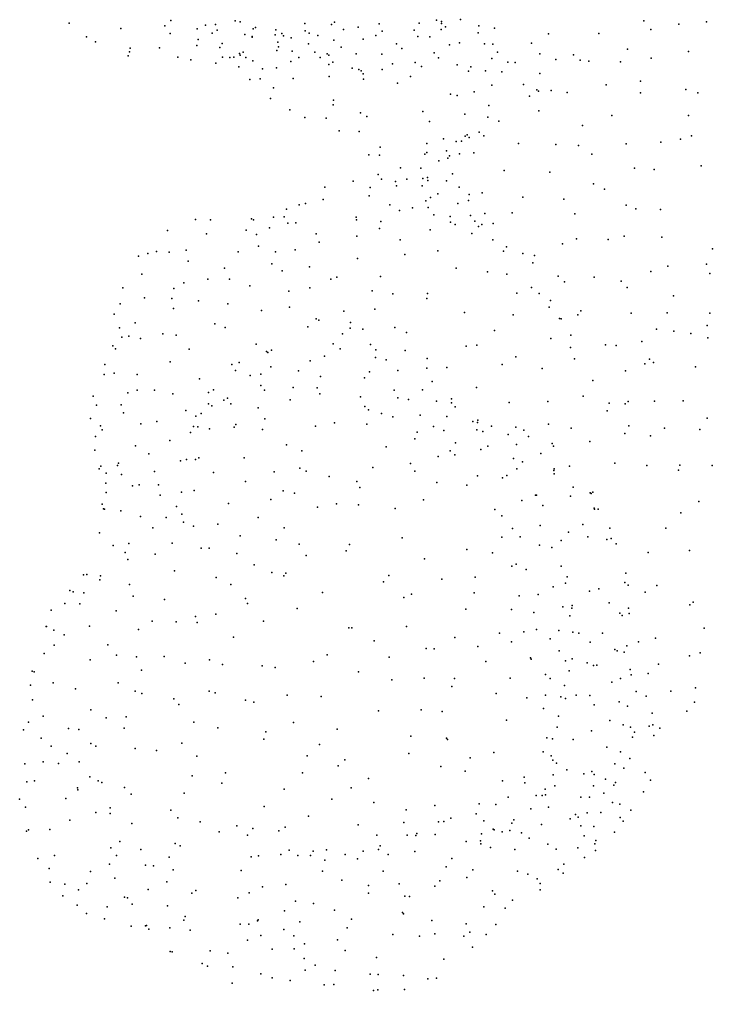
# Model space of a CAD drawing. Header units: metres. Extents: x -25 to 25, y -27.8 to 27.8.
# Drawn here: x 10.79 to 15.75, y -27.78 to -20.84 of the extents above; entities that cross this region are included whole.
import ezdxf

# ---------------------------------------------------------------- set-up
doc = ezdxf.new("R2010")
doc.units = ezdxf.units.M

msp = doc.modelspace()

# ---------------------------------------------------------------- linework, layer by layer
for p in [(11.148, -20.8642, 0.6266), (11.5169, -20.9015, -0.0899), (11.8312, -20.8837, -5.551), (11.8744, -20.8453, -0.4902), (12.1226, -20.8779, -0.9846), (12.1931, -20.873, -4.7841), (12.3333, -20.8468, -3.7049), (12.369, -20.8557, 1.107), (12.4805, -20.8954, -1.0832), (12.831, -20.8667, -1.0396), (13.0232, -20.8727, -4.5547), (13.0443, -20.8581, -5.0932), (13.2136, -20.8927, 0.5234), (13.3636, -20.8691, -5.1433), (13.65, -20.8643, -4.8422), (13.7738, -20.8438, -0.7818), (13.8085, -20.8668, -7.3774), (13.8086, -20.8531, -4.6932), (13.8371, -20.8909, -0.3804), (13.9457, -20.8375, -2.3358), (14.0745, -20.8829, -4.2024), (14.1873, -20.9006, -2.1942), (15.2557, -20.8464, -7.0563), (15.5047, -20.8706, -2.1745), (15.7024, -20.8546, -6.6889), (11.2705, -20.961, 0.1621), (11.8706, -20.9382, -5.2936), (12.0616, -20.9058, -4.9562), (12.1693, -20.9368, -5.9285), (12.2054, -20.9147, -6.4343), (12.4026, -20.9465, -3.946), (12.4553, -20.9599, -4.1533), (12.4557, -20.9634, -4.874), (12.4638, -20.9049, -4.3847), (12.621, -20.9479, 0.9305), (12.6247, -20.9111, -4.5558), (12.6666, -20.9391, -4.9108), (12.6796, -20.9539, -3.3608), (12.7354, -20.9687, -7.0774), (12.8335, -20.9191, -2.8998), (12.8623, -20.9356, -5.1684), (12.9242, -20.9524, 0.7342), (13.1095, -20.9097, -7.1697), (13.3386, -20.9524, -4.1585), (13.3858, -20.9211, -0.8452), (13.6124, -20.9136, 0.2206), (13.6403, -20.9599, -0.5575), (13.7261, -20.9619, -2.5631), (13.8075, -20.9107, -0.0759), (14.0701, -20.9326, -4.5754), (14.5736, -20.9411, -1.9198), (14.9339, -20.9382, -1.9103), (15.3038, -20.91, -2.1126), (11.3365, -20.9966, 0.6451), (11.5833, -21.0423, 0.7388), (11.7938, -21.0395, 0.8198), (12.0606, -21.0245, -0.3581), (12.0705, -20.9801, -0.6946), (12.2238, -21.0387, -5.1422), (12.242, -21.0096, -5.739), (12.6393, -21.0008, -4.2831), (12.6434, -21.0331, -0.8507), (12.8578, -21.0126, -0.7903), (13.0389, -20.9855, -4.2977), (13.0911, -21.0363, -0.6207), (13.2498, -20.9779, -2.5879), (13.4863, -21.011, -5.2593), (13.867, -21.0201, -3.8804), (13.9386, -21.005, -2.5918), (14.1167, -21.0114, -4.006), (14.1759, -21.0152, -2.4934), (14.4525, -21.0077, -2.1039), (11.5705, -21.097, 0.4334), (11.5781, -21.0687, 0.1562), (11.9252, -21.1076, 0.6165), (12.2426, -21.1079, -0.2088), (12.2954, -21.1099, -6.3034), (12.3236, -21.1067, -6.0794), (12.365, -21.0811, -5.5791), (12.369, -21.094, -6.6618), (12.3915, -21.0713, -5.3455), (12.4111, -21.1101, -0.5184), (12.6329, -21.0593, 0.7441), (12.741, -21.0644, -3.6194), (12.7901, -21.109, -0.3944), (12.9046, -21.072, -5.4356), (12.9412, -21.1102, -3.8429), (12.9907, -21.0846, 0.267), (13.0039, -21.0935, -0.2944), (13.1998, -21.0834, -0.151), (13.3812, -21.0856, -3.8946), (13.5253, -21.0445, -0.2517), (13.7566, -21.0754, -7.441), (13.7881, -21.1114, -2.7804), (14.2088, -21.0718, -2.7096), (14.512, -21.0828, -2.3001), (14.7511, -21.0918, -2.1902), (15.1385, -21.0494, -2.204), (15.5742, -21.0657, -2.415), (12.0175, -21.1261, 0.183), (12.196, -21.151, 0.509), (12.3607, -21.1761, 0.0301), (12.4603, -21.1331, -0.2663), (12.7327, -21.1382, -0.1364), (13.0031, -21.1604, -3.2602), (13.0328, -21.1441, -3.0264), (13.4579, -21.1551, -7.3035), (13.6195, -21.1444, -3.7143), (13.6653, -21.1744, -5.2323), (13.9211, -21.163, -2.9792), (14.0176, -21.176, -3.5223), (14.1693, -21.1175, -3.0401), (14.284, -21.1438, -3.7684), (14.3359, -21.1453, -4.1679), (14.625, -21.1233, -2.8634), (14.7998, -21.1288, -2.4356), (14.8627, -21.1368, -7.3942), (15.0886, -21.1398, -7.3486), (15.3064, -21.1154, -7.2972), (12.5285, -21.1905, 0.3296), (12.6294, -21.183, 0.1291), (13.0059, -21.2467, -7.0288), (13.1714, -21.185, -5.5324), (13.2176, -21.1967, -3.5997), (13.2346, -21.2062, -7.1557), (13.2481, -21.2263, -2.9229), (13.3846, -21.1964, -5.5396), (13.5882, -21.2448, -3.5171), (14.0015, -21.2074, -3.2645), (14.1229, -21.204, -4.6243), (14.2409, -21.2111, -4.4373), (14.5114, -21.2241, -7.5337), (12.4381, -21.2665, -6.1978), (12.5137, -21.2635, -6.639), (12.7491, -21.2597, -5.6638), (13.2509, -21.2638, -3.3486), (13.4932, -21.294, -3.3012), (14.1674, -21.3084, -7.581), (14.3947, -21.3037, -4.0186), (14.9866, -21.3046, -7.473), (15.232, -21.28, -2.4006), (12.607, -21.3275, -5.8908), (13.8731, -21.3729, -5.1075), (13.9205, -21.3821, -7.5706), (14.042, -21.3552, -4.7733), (14.4371, -21.3869, -3.2708), (14.4894, -21.3414, -3.8025), (14.503, -21.35, -3.5141), (14.5932, -21.346, -2.8902), (14.7058, -21.3611, -2.7124), (15.2306, -21.3616, -7.4566), (15.556, -21.3385, -2.3752), (15.6405, -21.3631, -7.258), (12.5875, -21.4028, -6.4283), (13.0345, -21.4494, -6.875), (13.0369, -21.4148, -5.7567), (14.1462, -21.4527, -4.3775), (12.7258, -21.4851, -6.1261), (13.23, -21.5061, -7.0346), (13.6756, -21.4961, -5.7082), (13.9765, -21.5154, -4.9139), (14.5055, -21.491, -2.7444), (15.0263, -21.5236, -2.4114), (15.5744, -21.5251, -7.3868), (12.8324, -21.539, -6.3689), (12.9849, -21.5448, -6.0279), (13.275, -21.5309, -5.9214), (13.7225, -21.5677, -7.5305), (14.1394, -21.5371, -3.1365), (14.2196, -21.5651, -3.4396), (14.8155, -21.5957, -7.6213), (13.0784, -21.6339, -6.5061), (13.2203, -21.6379, -6.1565), (13.9927, -21.6624, -4.1976), (14.0777, -21.6433, -3.9907), (13.7043, -21.7256, -5.9071), (13.8233, -21.6909, -5.672), (13.9148, -21.7106, -5.3554), (13.9516, -21.7091, -3.4965), (13.9771, -21.6731, -2.762), (14.006, -21.6827, -7.5935), (14.1104, -21.6708, -3.7264), (14.3591, -21.7256, -2.4899), (14.625, -21.7311, -7.6609), (15.1279, -21.7263, -7.6725), (15.3753, -21.7143, -2.2607), (15.5165, -21.693, -7.5187), (15.5944, -21.6711, -2.2723), (13.2896, -21.8061, -6.6924), (13.3704, -21.7499, -6.2786), (13.6908, -21.8013, -7.4648), (13.7039, -21.7891, -3.0849), (13.8447, -21.7762, -4.6374), (13.9382, -21.799, -5.1159), (14.0407, -21.7917, -2.5233), (14.7873, -21.7383, -2.4066), (14.8844, -21.8005, -7.6968), (13.3653, -21.8082, -7.1092), (13.7892, -21.8492, -2.7254), (13.8534, -21.8304, -3.6571), (13.866, -21.8124, -4.1071), (13.5153, -21.8995, -7.2381), (13.6612, -21.9012, -3.5688), (13.8878, -21.9413, -2.5069), (14.2566, -21.9189, -2.3453), (14.5825, -21.93, -2.3211), (15.1875, -21.9006, -2.271), (15.3287, -21.9118, -7.7128), (15.6642, -21.8841, -7.4899), (13.1786, -21.9946, -3.2491), (13.3557, -21.946, -3.3553), (13.3791, -21.9809, -3.5625), (13.4794, -21.9955, -6.5278), (13.5608, -21.9792, -2.835), (13.6753, -21.9758, -3.7729), (13.709, -21.9688, -6.15), (13.71, -21.9905, -4.7179), (13.8456, -21.9924, -4.9826), (14.8953, -22.0141, -7.737), (12.9755, -22.0375, -3.3541), (13.3, -22.0397, -2.9384), (13.4881, -22.0275, -6.9636), (13.6712, -22.0275, -4.0917), (13.7829, -22.0842, -7.2725), (13.9357, -22.0373, -5.2086), (14.0983, -22.0787, -7.4512), (14.9744, -22.0512, -2.298), (12.837, -22.1529, -3.6738), (12.9632, -22.1248, -2.9867), (13.292, -22.0987, -3.8582), (13.6957, -22.1353, -2.5402), (13.7297, -22.1101, -6.3402), (13.9262, -22.1531, -2.3759), (14.002, -22.1313, -6.0509), (14.007, -22.0903, -5.4697), (14.3895, -22.1096, -2.2633), (14.6826, -22.1234, -2.2801), (12.7005, -22.1943, -3.3644), (12.7906, -22.1622, -3.1359), (13.4401, -22.1629, -4.061), (13.5077, -22.2041, -4.571), (13.6005, -22.1846, -4.7931), (13.7139, -22.1813, -4.98), (14.3149, -22.2205, -7.4417), (15.1289, -22.1647, -7.7736), (15.1974, -22.1922, -2.2887), (15.3744, -22.1958, -7.7542), (12.0513, -22.2686, -4.5417), (12.1575, -22.27, -4.1582), (12.4501, -22.264, -4.1467), (12.4655, -22.2712, -4.5188), (12.6077, -22.2519, -3.5896), (12.6846, -22.2486, -3.7995), (12.7666, -22.2918, -4.1983), (13.1987, -22.2511, -2.6736), (13.2016, -22.2702, -4.1439), (13.3747, -22.2816, -4.3952), (13.7531, -22.234, -6.6667), (13.8707, -22.2479, -6.4597), (13.8735, -22.2868, -6.9921), (14.0168, -22.2402, -6.2868), (14.0466, -22.2802, -7.195), (14.1188, -22.2259, -5.7525), (14.7621, -22.227, -7.6895), (11.8508, -22.3481, -4.4055), (12.4131, -22.3441, -3.6287), (12.5807, -22.3286, -4.7066), (12.7117, -22.2938, -2.9664), (13.3652, -22.3337, -2.5698), (13.7268, -22.3422, -5.1479), (13.9064, -22.3049, -5.2942), (14.0727, -22.3185, -5.5422), (14.0966, -22.3043, -2.2724), (14.1782, -22.2979, -6.0091), (12.1297, -22.3713, -4.8887), (12.4867, -22.3755, -3.3468), (12.9125, -22.3704, -2.6647), (12.9345, -22.4307, -4.7979), (13.2037, -22.3871, -4.4599), (13.513, -22.4134, -5.0205), (14.0253, -22.3684, -6.8346), (14.1765, -22.4148, -6.594), (14.7728, -22.4066, -2.2884), (14.9997, -22.412, -7.7338), (15.1143, -22.3875, -2.3433), (15.3847, -22.3941, -2.3741), (11.7718, -22.496, -4.0226), (11.9831, -22.4866, -3.7296), (12.3559, -22.4998, -5.1293), (12.5019, -22.4578, -3.0453), (12.623, -22.5004, -2.7958), (12.7628, -22.4857, -5.0856), (13.7828, -22.4921, -2.3891), (14.2514, -22.4941, -6.9835), (14.2744, -22.4647, -5.8967), (14.6745, -22.4418, -7.5539), (15.7461, -22.4786, -2.5686), (11.6427, -22.5297, -4.4696), (11.7108, -22.511, -4.721), (11.8625, -22.5012, -4.9074), (11.9992, -22.5662, -5.0912), (13.2091, -22.546, -5.1), (13.5477, -22.5186, -5.2108), (14.3891, -22.5121, -6.2169), (14.4743, -22.5268, -2.2696), (12.2574, -22.6172, -5.279), (12.5968, -22.5862, -5.3016), (12.67, -22.6355, -2.6399), (12.8646, -22.6072, -5.2978), (13.914, -22.6154, -5.5037), (14.4609, -22.5792, -7.244), (15.3047, -22.639, -7.6544), (15.4262, -22.601, -2.5181), (15.7029, -22.5887, -7.4934), (11.6662, -22.6582, -3.8914), (12.1397, -22.6946, -5.4455), (12.2945, -22.6946, -5.6745), (13.019, -22.6942, -2.4555), (13.0598, -22.6807, -5.4046), (13.3727, -22.6758, -5.3543), (14.1365, -22.6418, -5.6817), (14.2746, -22.6595, -2.2934), (14.6433, -22.674, -7.3785), (14.9003, -22.6807, -7.5486), (15.7261, -22.6534, -2.7995), (11.5302, -22.7578, -4.1986), (11.8968, -22.762, -3.5036), (11.9682, -22.7209, -5.3061), (12.438, -22.7422, -2.8959), (12.8689, -22.7567, -5.6067), (13.3135, -22.7777, -5.5349), (14.4515, -22.754, -6.9038), (14.6872, -22.7135, -2.3734), (15.0917, -22.7096, -2.4809), (15.1362, -22.7554, -7.5731), (11.6872, -22.8284, -5.0526), (11.8824, -22.8343, -5.6775), (12.7182, -22.7799, -5.7733), (13.4601, -22.7993, -2.4233), (13.7045, -22.8338, -2.4288), (13.7091, -22.7971, -5.5674), (14.3463, -22.796, -5.8884), (14.507, -22.7975, -6.5423), (14.5887, -22.8468, -7.0695), (15.4664, -22.8144, -2.7564), (11.5127, -22.871, -4.6564), (11.8926, -22.9039, -6.013), (12.0711, -22.8507, -3.3351), (12.2818, -22.8713, -6.1934), (12.7222, -22.8953, -6.0288), (13.3324, -22.9088, -5.7283), (14.5791, -22.8952, -6.0877), (11.4688, -22.9452, -4.3961), (12.5231, -22.9193, -6.2036), (12.9122, -22.9776, -2.4844), (13.1102, -22.9227, -2.4384), (13.9731, -22.9324, -2.4424), (14.3201, -22.9492, -2.4299), (14.6512, -22.9759, -6.848), (14.6642, -22.9778, -6.2812), (14.782, -22.951, -2.5171), (14.8041, -22.922, -7.2419), (15.1654, -22.9388, -7.4166), (15.4205, -22.9359, -7.4043), (15.7263, -22.938, -3.2618), (11.5079, -23.043, -4.0138), (11.6183, -23.0061, -5.3259), (12.1898, -23.0145, -3.2182), (12.2619, -23.0405, -6.3647), (12.8541, -23.0364, -8.0278), (12.933, -22.9886, -5.988), (13.1568, -23.0452, -5.953), (13.1576, -23.0049, -7.6971), (13.2472, -23.0529, -8.0091), (13.4748, -23.0394, -5.8498), (15.3448, -23.0522, -2.9635), (15.7069, -23.0252, -3.4731), (11.5241, -23.1096, -5.4923), (11.5743, -23.1031, -5.8361), (11.6566, -23.1191, -6.0353), (11.8179, -23.0853, -6.1803), (11.9116, -23.0961, -3.3934), (13.1012, -23.0864, -7.43), (13.5576, -23.0754, -2.4653), (14.1883, -23.0612, -5.8249), (14.5911, -23.1188, -6.0442), (14.7331, -23.0954, -6.6206), (15.4701, -23.0658, -3.1514), (15.5902, -23.0837, -7.2334), (15.7126, -23.1151, -3.8725), (11.4601, -23.1725, -4.4177), (11.478, -23.1926, -5.0633), (12.4834, -23.1595, -7.8508), (13.0336, -23.1581, -2.5096), (13.0849, -23.1921, -8.3157), (13.3002, -23.1618, -8.2138), (13.9857, -23.1743, -5.8188), (14.0616, -23.1681, -2.5304), (14.7314, -23.1825, -2.6363), (14.9808, -23.1635, -7.0224), (15.0581, -23.1701, -2.8219), (15.24, -23.1408, -7.1887), (12.0054, -23.1964, -6.4089), (12.5592, -23.2129, -2.8439), (12.5669, -23.2189, -6.4427), (12.5942, -23.2033, -8.1878), (12.9725, -23.2444, -6.2482), (13.3373, -23.2547, -6.0906), (13.3403, -23.2005, -2.5067), (13.5495, -23.2059, -7.9755), (13.7053, -23.2614, -5.9852), (14.3409, -23.2509, -2.5711), (14.7585, -23.2638, -6.2922), (11.4026, -23.3044, -5.7456), (11.8692, -23.2865, -3.4724), (12.3106, -23.3041, -7.775), (12.3635, -23.2918, -8.0054), (12.5881, -23.3208, -7.1968), (12.8699, -23.2797, -7.1638), (13.4126, -23.2724, -7.3064), (13.703, -23.3312, -7.7262), (13.8458, -23.3274, -2.635), (14.2431, -23.3059, -5.8944), (14.528, -23.3337, -2.6483), (15.2619, -23.2996, -7.0238), (15.2942, -23.2667, -3.4089), (15.3247, -23.2917, -3.6247), (15.6232, -23.3209, -7.1048), (11.3984, -23.3763, -4.9807), (11.4702, -23.3674, -4.5173), (11.6331, -23.3756, -6.2746), (12.3369, -23.349, -6.5706), (12.4404, -23.3844, -8.2424), (12.5176, -23.3732, -3.0313), (12.787, -23.3516, -8.455), (12.9442, -23.3915, -6.4481), (13.2587, -23.3997, -6.2625), (13.2937, -23.3573, -8.4279), (13.4964, -23.3477, -2.6088), (15.1239, -23.3497, -3.1493), (12.0784, -23.4071, -3.3995), (12.5173, -23.4559, -7.04), (12.7479, -23.4708, -6.8842), (12.9201, -23.4731, -8.5714), (13.7424, -23.4274, -7.5419), (14.06, -23.4705, -5.9711), (14.8894, -23.4187, -6.5637), (11.3197, -23.5319, -5.7374), (11.5667, -23.5087, -4.2026), (11.6334, -23.4882, -3.9959), (11.7585, -23.4882, -3.7567), (11.8895, -23.514, -6.5953), (12.1437, -23.5057, -6.7076), (12.1785, -23.4872, -7.7443), (12.5428, -23.4876, -8.4296), (12.9401, -23.5147, -6.7677), (13.2304, -23.5357, -8.5957), (13.4696, -23.489, -7.1204), (13.6732, -23.4853, -7.3122), (14.8213, -23.5318, -2.9188), (14.8219, -23.5309, -6.1265), (11.3435, -23.5971, -5.0351), (11.52, -23.5945, -4.4456), (12.1444, -23.5855, -7.4162), (12.1684, -23.6, -7.9803), (12.2538, -23.5608, -8.1688), (12.2786, -23.547, -7.0432), (12.304, -23.5866, -3.403), (12.7274, -23.5574, -3.0001), (13.2615, -23.6056, -2.7987), (13.4963, -23.5433, -2.7546), (13.5722, -23.5554, -8.4378), (13.7721, -23.5668, -6.1588), (13.8792, -23.5504, -7.7478), (13.8808, -23.5787, -8.0372), (13.9072, -23.6085, -2.8398), (14.292, -23.5776, -5.9411), (14.5686, -23.5704, -5.9534), (15.0073, -23.582, -3.3118), (15.1223, -23.5855, -6.7173), (15.1423, -23.5708, -3.5811), (15.3311, -23.5671, -6.864), (15.5365, -23.5646, -6.9747), (11.537, -23.6515, -6.3244), (11.9807, -23.6343, -6.846), (12.0535, -23.6757, -7.1132), (12.0909, -23.6563, -3.6307), (12.4987, -23.614, -3.2701), (13.2872, -23.6289, -6.6167), (13.3798, -23.6567, -6.8133), (13.4601, -23.6797, -8.6059), (13.6558, -23.6681, -7.0234), (13.8466, -23.6767, -7.1965), (14.9934, -23.6367, -6.437), (11.3013, -23.6911, -5.3621), (11.3718, -23.7432, -6.0966), (11.6603, -23.7286, -6.592), (11.7734, -23.7124, -4.0788), (12.0367, -23.7482, -7.5066), (12.3391, -23.7331, -8.4328), (12.5462, -23.6931, -8.5747), (12.9073, -23.747, -3.0368), (13.0443, -23.7228, -8.7252), (13.2744, -23.7318, -8.7077), (13.7517, -23.7491, -8.5197), (14.0321, -23.7129, -7.458), (14.0665, -23.7193, -8.2094), (14.0682, -23.704, -7.9351), (14.1665, -23.7469, -7.6305), (14.5727, -23.7316, -2.9826), (15.1484, -23.7446, -6.5436), (15.7069, -23.689, -6.9755), (11.3847, -23.7729, -4.8949), (12.0142, -23.7924, -3.9041), (12.0667, -23.7521, -7.8204), (12.15, -23.765, -8.1367), (12.3274, -23.7529, -3.5754), (12.5298, -23.7707, -3.411), (13.636, -23.7879, -6.785), (13.8266, -23.7763, -2.9679), (14.0606, -23.7724, -8.4396), (14.1043, -23.7852, -7.2439), (14.2843, -23.8065, -3.0319), (14.3402, -23.7526, -8.0321), (14.3963, -23.7747, -5.9352), (14.43, -23.8205, -8.2988), (14.7353, -23.7599, -3.1406), (15.1195, -23.7985, -6.308), (15.3036, -23.8144, -3.5862), (15.402, -23.761, -6.7636), (15.6561, -23.77, -3.7057), (11.3356, -23.8207, -5.1563), (11.6229, -23.886, -4.4549), (11.8673, -23.8489, -7.0756), (12.7019, -23.8806, -8.749), (13.6172, -23.8363, -8.686), (13.9086, -23.8661, -8.6289), (14.1402, -23.8892, -7.0454), (14.3449, -23.8781, -7.329), (14.6, -23.8711, -3.3041), (14.8698, -23.8554, -5.9031), (11.33, -23.9181, -5.8562), (11.7176, -23.9434, -6.9366), (12.8111, -23.923, -3.2887), (13.4142, -23.8936, -8.7919), (13.87, -23.9217, -3.1235), (13.905, -23.9501, -6.7502), (14.0905, -23.912, -6.1091), (14.5195, -23.9421, -7.4349), (14.6101, -23.8902, -8.1115), (11.4928, -24.0282, -4.91), (11.5002, -24.0103, -6.5262), (11.9436, -23.9932, -7.4824), (11.9854, -23.9837, -7.7166), (12.0517, -23.9838, -4.1183), (12.0741, -23.9719, -8.2063), (12.3973, -23.972, -3.8763), (13.5877, -24.014, -8.8288), (13.7854, -23.9635, -6.5569), (14.3229, -23.9762, -3.4103), (14.3866, -24.002, -7.0995), (15.0474, -24.0096, -3.5536), (15.2769, -24.0286, -3.5419), (15.5122, -24.0242, -6.3048), (15.7437, -24.027, -3.6341), (11.3626, -24.0514, -5.6942), (11.3742, -24.0314, -6.029), (11.4133, -24.0824, -5.3267), (11.522, -24.0914, -6.7198), (11.7582, -24.0715, -7.1333), (12.1804, -24.0785, -8.5094), (12.6128, -24.0724, -3.8518), (12.7964, -24.0473, -3.4861), (12.8404, -24.068, -8.85), (13.3182, -24.042, -3.0848), (13.6182, -24.0675, -3.1438), (14.2768, -24.0982, -6.8422), (14.3475, -24.0502, -8.7201), (14.6113, -24.0623, -5.8487), (14.6148, -24.0875, -7.234), (14.615, -24.0522, -3.5635), (14.7234, -24.0328, -7.6509), (15.5037, -24.0597, -3.5499), (11.4104, -24.1529, -6.309), (11.6489, -24.1659, -4.764), (11.7862, -24.1664, -4.5586), (12.4088, -24.1423, -4.1244), (13.0054, -24.106, -3.3265), (13.2031, -24.141, -8.9257), (13.7749, -24.1501, -8.9008), (14.0658, -24.1025, -8.8595), (14.2456, -24.1162, -6.0237), (11.4119, -24.2196, -5.8503), (11.6002, -24.1719, -6.9786), (11.9508, -24.2193, -7.7053), (12.0422, -24.2069, -8.3581), (12.6781, -24.2093, -8.8552), (12.7571, -24.2244, -3.9283), (13.2245, -24.1845, -3.2662), (13.9893, -24.169, -6.4983), (14.75, -24.1815, -8.4303), (14.8703, -24.2222, -3.5525), (14.8776, -24.2286, -7.6853), (14.8903, -24.2189, -7.9118), (11.3835, -24.3046, -6.4713), (11.7992, -24.2402, -7.3475), (12.2856, -24.2993, -4.344), (12.5894, -24.2704, -4.1339), (13.0591, -24.3007, -3.6482), (13.6796, -24.272, -3.4204), (14.3821, -24.2771, -5.9402), (14.4815, -24.2396, -3.5343), (14.4882, -24.2403, -6.8845), (14.7306, -24.2467, -7.1532), (15.6475, -24.2854, -3.5779), (11.3942, -24.3372, -6.1976), (11.4006, -24.3407, -6.7124), (11.518, -24.3517, -5.6212), (11.9157, -24.3214, -4.6886), (11.9541, -24.3745, -7.8604), (12.9227, -24.3254, -3.8373), (13.2165, -24.3097, -3.5079), (13.4788, -24.3354, -8.9816), (14.191, -24.3424, -3.5064), (14.5339, -24.3136, -8.7919), (14.8996, -24.3335, -8.2353), (14.9023, -24.3404, -7.4611), (14.9285, -24.3403, -5.693), (15.5186, -24.3659, -5.8773), (11.6572, -24.391, -7.223), (11.841, -24.4, -5.004), (11.964, -24.432, -8.1377), (12.4995, -24.3997, -4.3075), (14.241, -24.3867, -8.989), (11.364, -24.509, -6.3323), (11.7448, -24.4735, -5.2793), (12.0364, -24.4617, -4.8543), (12.2113, -24.4479, -4.6146), (12.6834, -24.4736, -4.1309), (14.3173, -24.4774, -3.3797), (14.5149, -24.4555, -6.7834), (14.7163, -24.5053, -6.9571), (14.8188, -24.4502, -3.4723), (15.0123, -24.4765, -7.7596), (15.4119, -24.4763, -5.6643), (11.8833, -24.5819, -7.9492), (12.3695, -24.5308, -8.7749), (12.6268, -24.558, -8.8753), (13.5278, -24.5458, -9.0027), (14.2411, -24.5391, -6.384), (14.3705, -24.5383, -6.0543), (14.6647, -24.5637, -5.7898), (14.8548, -24.5383, -5.6612), (14.9902, -24.5558, -8.1352), (15.021, -24.5489, -3.4791), (11.4614, -24.5984, -7.1285), (11.5475, -24.6492, -5.7735), (11.5735, -24.5848, -7.3149), (12.0918, -24.6182, -5.0608), (12.1487, -24.6195, -8.5617), (12.7914, -24.589, -3.9692), (13.1265, -24.6369, -3.6913), (13.151, -24.5922, -8.9936), (13.989, -24.627, -3.3633), (14.1741, -24.6519, -9.0354), (14.5094, -24.5983, -8.8981), (14.5982, -24.6131, -3.3157), (15.0579, -24.5871, -7.5688), (15.2849, -24.6499, -5.5277), (15.5816, -24.6342, -3.5984), (11.5663, -24.6988, -7.7002), (11.7619, -24.6623, -5.4415), (12.3453, -24.6563, -4.8141), (12.8417, -24.6712, -8.9393), (13.6879, -24.6953, -3.5027), (11.9016, -24.7815, -8.2959), (12.469, -24.7368, -8.7806), (14.3118, -24.7468, -6.3202), (14.3421, -24.7323, -3.2104), (14.4142, -24.7705, -6.6056), (14.6638, -24.7479, -8.7754), (11.2501, -24.8081, -7.214), (11.2736, -24.807, -7.4274), (11.3675, -24.8451, -7.8177), (11.3728, -24.8156, -6.2209), (12.1973, -24.8278, -5.0352), (12.5953, -24.7931, -4.0731), (12.6813, -24.8176, -8.851), (12.6956, -24.7969, -3.883), (13.3937, -24.8585, -8.9424), (13.4312, -24.8144, -3.5439), (13.8105, -24.8393, -9.0097), (14.0503, -24.8264, -9.0403), (14.7077, -24.8236, -6.8882), (15.1265, -24.7981, -7.5815), (11.1529, -24.9212, -6.9896), (11.177, -24.9302, -7.5984), (11.5791, -24.8773, -5.7942), (12.3039, -24.8789, -4.8324), (14.6078, -24.8946, -3.207), (14.6953, -24.8689, -5.7765), (14.8673, -24.925, -7.0309), (14.9331, -24.9086, -5.4866), (15.1195, -24.8652, -3.4471), (15.144, -24.8824, -7.7831), (15.3478, -24.8856, -3.5429), (11.2523, -24.9386, -6.4721), (11.6044, -24.9621, -8.2964), (11.8291, -24.9864, -5.5106), (12.4081, -24.9796, -8.6638), (12.959, -24.9354, -8.8932), (13.5397, -24.972, -3.4572), (13.5939, -24.9473, -8.9382), (14.0418, -24.9387, -3.2134), (14.3645, -24.9589, -6.4369), (14.5002, -24.95, -6.7254), (15.2647, -24.9339, -5.4121), (11.0195, -25.0616, -7.2463), (11.1176, -25.0147, -6.7666), (11.2251, -25.0168, -7.8954), (11.4844, -25.0661, -5.8676), (12.4223, -25.0135, -4.1579), (12.7767, -25.0492, -3.6444), (13.9817, -25.0553, -9.0239), (14.3086, -25.0573, -3.1387), (14.6761, -25.0388, -8.8237), (14.7414, -25.0483, -6.9042), (14.7424, -25.0289, -5.6445), (15.0062, -25.0085, -8.3498), (15.1442, -25.048, -7.4804), (15.5848, -25.0228, -3.6431), (15.607, -25.005, -5.3889), (11.742, -25.1399, -8.5222), (12.0504, -25.1065, -4.9523), (12.1964, -25.0908, -4.6397), (12.5357, -25.1401, -3.8426), (14.4688, -25.079, -6.1125), (14.7268, -25.1028, -3.2334), (15.0833, -25.0826, -3.4192), (15.1012, -25.1011, -5.3432), (15.1491, -25.0853, -7.9455), (10.9839, -25.1783, -7.5288), (10.9846, -25.1781, -6.851), (11.0382, -25.2057, -6.5404), (11.2933, -25.1758, -8.167), (11.6441, -25.2009, -5.585), (11.9125, -25.1444, -5.2284), (12.0626, -25.1496, -8.5832), (13.1472, -25.1887, -3.4974), (13.1669, -25.1888, -8.8255), (13.5584, -25.1797, -3.401), (14.4874, -25.1996, -6.6491), (14.6465, -25.2079, -5.764), (15.6858, -25.1911, -5.3102), (11.1127, -25.2381, -7.9054), (12.3215, -25.256, -4.1772), (13.9046, -25.2577, -9.0184), (14.2241, -25.2263, -9.0519), (14.3968, -25.2172, -6.2654), (14.5844, -25.266, -8.9512), (14.7465, -25.2182, -5.5121), (14.7914, -25.2262, -8.7579), (14.9586, -25.226, -8.5035), (15.3381, -25.2633, -5.2799), (11.0407, -25.3116, -6.2766), (11.4244, -25.309, -8.3813), (13.3275, -25.2811, -3.4375), (13.7, -25.3367, -8.9522), (13.756, -25.3376, -3.3448), (14.0691, -25.3213, -3.2309), (14.3099, -25.2886, -3.1661), (14.8708, -25.2919, -5.2918), (15.0486, -25.3436, -7.1327), (15.1336, -25.3171, -8.0819), (15.2156, -25.2895, -7.7781), (10.9689, -25.3716, -7.6446), (11.2975, -25.4162, -5.7358), (11.4862, -25.3845, -5.5487), (11.628, -25.3951, -5.3523), (11.8261, -25.3934, -4.9), (12.1511, -25.4172, -4.3345), (12.9925, -25.3814, -8.7934), (13.4348, -25.399, -8.8546), (14.4446, -25.4032, -6.4208), (14.4492, -25.4133, -9.0494), (14.6505, -25.3531, -6.7208), (14.7429, -25.4089, -3.2919), (15.0636, -25.3525, -8.3266), (15.114, -25.3627, -3.4881), (15.5808, -25.3895, -5.2162), (15.6579, -25.3661, -3.7574), (11.9756, -25.4404, -8.6873), (12.2444, -25.4508, -8.6972), (12.5261, -25.4595, -3.797), (12.6201, -25.4717, -8.7241), (12.8945, -25.4291, -3.542), (14.1252, -25.4293, -9.0833), (14.6945, -25.425, -5.406), (14.8503, -25.4391, -8.7448), (14.896, -25.4567, -6.8882), (14.9188, -25.4559, -5.1196), (15.157, -25.4853, -7.2767), (15.3601, -25.4483, -5.1667), (10.8836, -25.4985, -6.9436), (10.8984, -25.5032, -7.3705), (11.6649, -25.4917, -5.1473), (13.2162, -25.5031, -8.8955), (13.6841, -25.549, -9.0368), (13.902, -25.5495, -9.0937), (14.3004, -25.548, -9.1178), (14.5514, -25.5211, -3.2517), (14.5856, -25.5517, -5.7602), (14.7217, -25.4947, -8.9184), (15.0884, -25.5508, -7.0641), (15.1654, -25.5236, -8.0136), (15.2866, -25.5152, -3.6307), (10.8717, -25.5979, -6.7387), (11.0331, -25.5822, -5.9994), (11.1936, -25.6234, -5.7044), (11.4985, -25.5814, -5.3157), (13.453, -25.5593, -3.3952), (13.8826, -25.6069, -3.3366), (14.689, -25.5995, -6.5716), (15.0251, -25.5759, -8.49), (15.6231, -25.6174, -3.8889), (11.6188, -25.6404, -8.6116), (11.6669, -25.6585, -4.9284), (11.8949, -25.6949, -8.7487), (12.1493, -25.641, -8.7741), (12.1918, -25.6539, -4.1686), (12.7057, -25.6701, -3.6376), (12.9494, -25.6786, -8.9599), (14.1988, -25.6576, -3.2935), (14.4178, -25.6881, -3.2836), (14.5531, -25.6698, -6.3914), (14.6619, -25.6824, -5.2996), (14.6944, -25.6943, -8.9884), (14.7713, -25.6706, -3.3528), (14.8685, -25.6715, -8.8093), (15.2005, -25.6433, -4.9752), (15.2718, -25.6762, -7.3827), (15.4467, -25.6414, -5.0132), (10.8858, -25.7037, -7.0746), (11.9311, -25.7356, -4.5125), (12.4082, -25.7052, -8.8003), (12.4675, -25.7193, -3.8342), (14.538, -25.7646, -5.9817), (14.8995, -25.7392, -4.9429), (15.0794, -25.7183, -3.5975), (15.1377, -25.7492, -8.1514), (15.6162, -25.7208, -4.9178), (10.9625, -25.8198, -7.4241), (11.3021, -25.7737, -8.318), (11.4112, -25.8317, -5.2059), (11.554, -25.8257, -4.9892), (13.3576, -25.7824, -3.4309), (13.6633, -25.7743, -3.388), (13.8147, -25.7861, -9.184), (14.6441, -25.8193, -5.461), (15.3148, -25.7994, -7.5992), (15.5631, -25.7833, -4.0639), (10.856, -25.8629, -6.3587), (12.0397, -25.8621, -4.343), (12.2102, -25.9025, -8.8383), (12.7507, -25.8664, -8.9925), (14.2722, -25.8493, -9.1985), (14.6366, -25.8995, -3.3342), (15.013, -25.8519, -6.7361), (15.107, -25.8818, -8.3371), (15.16, -25.8995, -4.6887), (15.2939, -25.8922, -3.9672), (15.3183, -25.882, -7.3932), (10.8225, -25.9166, -6.6171), (11.1428, -25.9073, -5.6282), (11.2174, -25.9164, -8.1433), (11.5405, -25.9062, -8.5921), (12.5531, -25.9323, -3.7444), (13.062, -25.9121, -3.5159), (13.5885, -25.9633, -9.2175), (14.8812, -25.9246, -3.4664), (15.1727, -25.9709, -8.1005), (15.1892, -25.9333, -7.007), (15.326, -25.9588, -4.1854), (15.369, -25.9056, -4.5923), (10.9482, -25.9773, -5.9932), (11.018, -26.034, -7.4174), (11.3034, -26.0147, -5.3345), (11.339, -26.0342, -8.3438), (11.9534, -26.0122, -8.8202), (12.5396, -25.9852, -8.9281), (12.9373, -26.0226, -9.1242), (13.8457, -25.9782, -3.4142), (13.8513, -25.9874, -9.2415), (14.5615, -25.9741, -6.0495), (14.6028, -25.9815, -5.1972), (14.7499, -25.9861, -6.4184), (14.9894, -26.0424, -8.7125), (11.1338, -26.087, -7.6892), (11.6191, -26.0519, -4.842), (11.7721, -26.0644, -4.6738), (12.061, -26.1055, -4.3784), (12.8491, -26.104, -3.5969), (13.5745, -26.0859, -3.5074), (14.1836, -26.0805, -9.2299), (14.5361, -26.0745, -9.1062), (14.5936, -26.1046, -3.3642), (15.0887, -26.0751, -3.7522), (10.8312, -26.1614, -6.3675), (10.9626, -26.1454, -7.2455), (11.0717, -26.1594, -5.7718), (11.2194, -26.1463, -5.477), (13.071, -26.1755, -9.1785), (13.1175, -26.1313, -3.5547), (13.8032, -26.1802, -3.5212), (14.0132, -26.1188, -3.4261), (14.6046, -26.1356, -6.2626), (14.6317, -26.1552, -5.7838), (15.0465, -26.1611, -6.6887), (15.1544, -26.1216, -4.1268), (12.027, -26.2458, -8.8414), (12.2649, -26.2255, -8.8814), (12.8159, -26.2247, -9.0706), (13.9787, -26.2125, -9.248), (14.6073, -26.239, -5.4625), (14.7051, -26.2045, -8.9847), (14.8255, -26.2312, -4.679), (14.8825, -26.2154, -3.5721), (14.8998, -26.2367, -6.5193), (15.1109, -26.1909, -8.2124), (15.2636, -26.224, -7.1609), (10.8446, -26.2887, -6.9801), (10.8998, -26.2833, -6.1381), (11.2952, -26.2531, -8.1083), (11.3548, -26.2817, -5.2308), (11.3817, -26.2941, -8.3443), (12.239, -26.2995, -4.1906), (13.2864, -26.2656, -9.2104), (14.2443, -26.283, -9.1973), (14.3997, -26.2564, -3.3982), (14.4052, -26.2975, -5.0789), (14.619, -26.3193, -3.4656), (14.8951, -26.3172, -8.7207), (14.9805, -26.2715, -4.4451), (15.0404, -26.3129, -3.9508), (15.0512, -26.2954, -8.3883), (15.3023, -26.2774, -7.5825), (11.2062, -26.3333, -7.5985), (11.2108, -26.3472, -5.5725), (11.5427, -26.3291, -8.5469), (11.5915, -26.3771, -4.9396), (11.9698, -26.3695, -4.6112), (12.684, -26.3416, -3.7739), (13.1636, -26.332, -3.6468), (14.4845, -26.3881, -9.0326), (14.5277, -26.3879, -5.8357), (14.5501, -26.3429, -4.7513), (14.5528, -26.3818, -5.608), (14.97, -26.3714, -4.2558), (15.2521, -26.3609, -7.3567), (10.7923, -26.4145, -6.7535), (11.1233, -26.4087, -5.7725), (13.0256, -26.414, -9.0923), (13.326, -26.438, -3.7363), (13.7613, -26.4585, -3.7856), (14.0771, -26.4468, -4.7566), (14.1964, -26.4519, -5.0722), (14.2863, -26.3983, -3.5118), (14.8055, -26.3986, -4.4779), (14.8669, -26.3999, -3.7163), (15.0302, -26.4384, -6.75), (15.0829, -26.4492, -7.9972), (10.8348, -26.4714, -6.4425), (11.338, -26.5083, -7.9971), (11.4396, -26.5164, -8.3152), (11.4403, -26.4764, -5.2199), (11.8748, -26.4915, -8.7598), (12.5412, -26.4648, -3.9544), (13.5555, -26.4898, -9.1589), (14.0558, -26.5189, -3.7793), (14.4462, -26.4832, -6.2939), (14.5729, -26.4696, -4.5613), (14.7663, -26.5239, -4.2813), (14.8488, -26.5102, -4.081), (14.9476, -26.5096, -8.2635), (15.1617, -26.4919, -7.6547), (11.1516, -26.5632, -7.4119), (11.5955, -26.5866, -5.1031), (11.924, -26.5463, -4.7321), (12.0836, -26.5759, -8.8042), (12.8577, -26.536, -3.8389), (13.2138, -26.5979, -9.0286), (13.5389, -26.5793, -3.9552), (13.7884, -26.5767, -4.003), (13.8247, -26.5726, -4.9555), (13.8753, -26.5484, -4.6214), (14.1116, -26.5685, -9.096), (14.3123, -26.5852, -3.7388), (14.3263, -26.5609, -6.0091), (14.5237, -26.5946, -3.7448), (14.7291, -26.5552, -3.82), (14.7844, -26.5412, -8.6393), (15.0848, -26.5436, -7.0726), (15.108, -26.5699, -7.3208), (10.8434, -26.6425, -6.63), (10.8569, -26.633, -6.8707), (11.0105, -26.6301, -6.1359), (12.2195, -26.6482, -4.691), (12.3454, -26.6045, -8.8371), (12.46, -26.6222, -4.3706), (12.6464, -26.6393, -8.8953), (12.6919, -26.6148, -4.0099), (13.632, -26.6591, -4.2203), (13.7647, -26.6663, -5.1992), (14.0958, -26.6611, -5.349), (14.1778, -26.6273, -4.2298), (14.1848, -26.6328, -3.9948), (14.2435, -26.6476, -6.2887), (14.2969, -26.6385, -5.5647), (14.3814, -26.6551, -4.1087), (14.8043, -26.605, -8.417), (14.8973, -26.6081, -6.7164), (15.0461, -26.6488, -7.5058), (11.5087, -26.7159, -5.4784), (11.9051, -26.7315, -8.6818), (12.4232, -26.6702, -4.6265), (13.3466, -26.6714, -4.0399), (13.5627, -26.6717, -4.8708), (13.6261, -26.6742, -9.0235), (13.9853, -26.7152, -8.9927), (14.0878, -26.7124, -6.0975), (14.0895, -26.7336, -5.8321), (14.4357, -26.6922, -8.7679), (14.568, -26.7362, -6.5848), (14.8283, -26.676, -8.2055), (14.9056, -26.7335, -7.0238), (14.911, -26.7089, -7.9109), (11.4454, -26.7623, -8.0841), (11.6594, -26.7725, -5.2945), (11.9407, -26.7464, -4.9257), (12.7197, -26.7771, -4.3801), (12.8917, -26.7859, -4.9206), (12.987, -26.7753, -4.124), (13.2478, -26.7844, -8.8968), (13.3588, -26.7734, -4.2391), (13.3694, -26.7478, -5.2617), (13.6192, -26.7884, -5.4234), (14.1585, -26.7586, -8.8769), (14.3322, -26.7725, -6.4628), (14.628, -26.7702, -8.38), (14.7829, -26.7617, -6.8195), (14.9097, -26.7812, -7.5975), (10.9242, -26.8373, -6.505), (11.0425, -26.8173, -6.2536), (11.4852, -26.8161, -5.7338), (11.8625, -26.8283, -5.1386), (12.4496, -26.825, -4.9953), (12.5016, -26.818, -8.785), (12.6612, -26.8083, -5.0519), (12.7832, -26.8159, -8.846), (12.8716, -26.8168, -4.6984), (12.9759, -26.8508, -4.3458), (13.1206, -26.8096, -5.2299), (13.2096, -26.839, -4.7463), (13.4265, -26.8099, -4.4479), (13.8819, -26.8382, -5.8465), (14.8301, -26.8304, -7.3823), (11.0049, -26.9096, -7.0157), (11.2999, -26.9298, -7.3343), (11.4365, -26.878, -7.6591), (11.6929, -26.8845, -5.5932), (11.751, -26.8908, -8.4835), (11.8914, -26.9197, -5.4095), (12.3781, -26.923, -5.2178), (12.958, -26.9281, -8.8037), (13.3923, -26.9279, -5.4601), (13.8421, -26.8972, -8.6872), (14.0318, -26.9182, -8.5844), (14.3526, -26.9292, -6.6375), (14.6419, -26.9161, -8.0291), (14.6779, -26.9432, -7.696), (14.6841, -26.8775, -6.9872), (11.0111, -27.0065, -6.8157), (11.4743, -26.9776, -6.0369), (11.8446, -27.0044, -5.8016), (13.0975, -26.9939, -5.3683), (13.7964, -26.9983, -8.4826), (13.9905, -26.9732, -6.2935), (14.4269, -26.9502, -8.2388), (14.4932, -26.9823, -6.9981), (11.1157, -27.0204, -6.4012), (11.2152, -27.0607, -7.0976), (11.2729, -27.016, -6.2155), (11.7117, -27.0592, -8.3003), (12.0528, -27.0669, -5.7429), (12.4349, -27.0838, -8.6019), (12.5298, -27.041, -5.3829), (12.6967, -27.0229, -8.6935), (13.2875, -27.031, -8.6437), (13.5069, -27.0197, -5.6696), (13.7617, -27.0367, -6.1177), (14.1729, -27.0699, -6.5172), (14.5131, -27.0173, -7.2868), (14.5147, -27.0617, -7.7984), (11.1021, -27.1052, -6.6314), (11.5422, -27.1141, -7.5649), (11.5638, -27.1197, -6.2023), (12.0243, -27.0866, -8.5122), (12.3533, -27.1182, -5.601), (12.7657, -27.1433, -5.4811), (13.2866, -27.0861, -5.5524), (13.5473, -27.108, -5.9072), (13.5797, -27.1085, -8.3325), (14.1905, -27.0934, -8.1284), (14.3172, -27.1365, -7.8227), (11.2048, -27.1708, -6.882), (11.4192, -27.1823, -7.1339), (11.5975, -27.1648, -7.8917), (11.8509, -27.1758, -6.2637), (12.6862, -27.211, -8.5259), (12.8944, -27.1602, -8.5849), (13.0437, -27.207, -5.5734), (13.5301, -27.2236, -6.098), (14.1117, -27.1831, -7.9526), (14.2636, -27.192, -7.6202), (11.2712, -27.2318, -6.6311), (11.3992, -27.2693, -6.8562), (11.9663, -27.2776, -6.4749), (11.9771, -27.2535, -8.3196), (12.4949, -27.283, -5.8423), (12.4975, -27.2766, -8.4435), (12.7966, -27.2902, -5.6919), (13.165, -27.271, -8.3416), (13.5375, -27.2327, -8.1526), (13.7387, -27.2822, -7.9729), (11.5911, -27.3215, -6.7453), (11.6933, -27.3198, -7.5018), (11.7015, -27.3172, -7.7574), (11.7168, -27.3442, -7.2887), (11.8669, -27.3327, -8.118), (12.0115, -27.3511, -6.7656), (12.3708, -27.3084, -6.469), (12.431, -27.3076, -6.2209), (12.6811, -27.3459, -6.0388), (13.1338, -27.3341, -5.9667), (13.9843, -27.3054, -7.7521), (14.1976, -27.3088, -7.2642), (12.4211, -27.4223, -8.2771), (12.5165, -27.3885, -6.6227), (12.7533, -27.3913, -6.3578), (13.065, -27.4193, -6.2015), (13.4603, -27.3816, -6.2296), (13.6515, -27.3943, -6.3275), (13.7622, -27.3777, -7.7693), (13.9676, -27.3928, -7.5544), (14.0123, -27.3639, -6.5627), (14.1285, -27.3821, -6.8061), (12.156, -27.4986, -8.0938), (12.5997, -27.4854, -8.1761), (12.7561, -27.4845, -6.5793), (12.8295, -27.4491, -8.1646), (13.1212, -27.4963, -7.8602), (14.0315, -27.472, -7.2353), (11.8701, -27.5034, -7.4596), (11.8836, -27.5057, -7.6838), (12.2811, -27.5148, -6.9087), (12.8276, -27.5528, -7.9083), (13.3434, -27.5467, -7.6645), (13.8264, -27.5583, -7.385), (12.0986, -27.5875, -7.8508), (12.1358, -27.607, -7.1172), (12.3185, -27.6119, -7.9348), (12.8344, -27.6366, -6.7957), (12.9055, -27.6005, -7.714), (13.0489, -27.6397, -7.5433), (12.5186, -27.6614, -7.0918), (12.5976, -27.6912, -7.7203), (13.2998, -27.6646, -6.5092), (13.3573, -27.6671, -7.4646), (13.5378, -27.6738, -6.5862), (13.711, -27.6976, -6.727), (13.7733, -27.6924, -7.1113), (12.3129, -27.7291, -7.5409), (12.7273, -27.7102, -7.2026), (12.9692, -27.7422, -7.1864), (13.0382, -27.7391, -6.8096), (13.3545, -27.7776, -7.1675), (13.5442, -27.7745, -6.8849), (13.3225, -27.7823, -6.8212)]:
    msp.add_point(p)

doc.saveas('drawing.dxf')
